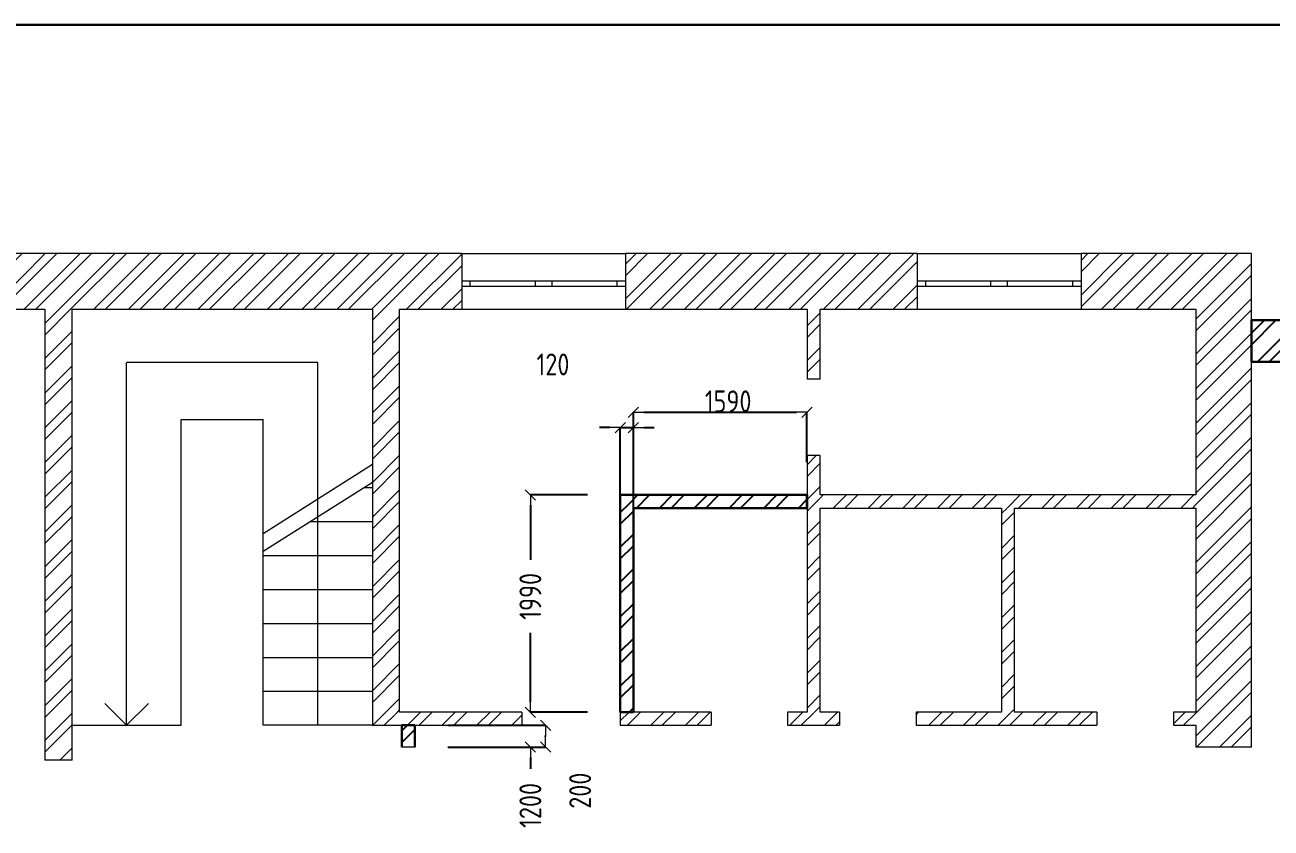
# Model space of a CAD drawing. Header units: millimetres. Extents: x -112594 to 313336, y -1917 to 255843.
# Drawn here: x 141752 to 153163, y 34005 to 41361 of the extents above; entities that cross this region are included whole.
import ezdxf

# ---------------------------------------------------------------- set-up
doc = ezdxf.new("R2010")
doc.units = ezdxf.units.MM
doc.header["$MEASUREMENT"] = 0
doc.set_wipeout_variables(frame=1)
doc.linetypes.add('Wipeout_Contour', pattern=[1000, 0, -1000])
for name, color, linetype, lineweight in [('2D - Общий_Ном._пера__1', 7, 'Continuous', 13), ('Двери ARCHICAD_Ном._пера__1', 7, 'Continuous', 13), ('Конструктив - Стены Несущие_Ном._пера__1', 7, 'Continuous', 13), ('Конструктив - Стены Несущие_Ном._пера__47', 7, 'Continuous', 30), ('Окна ARCHICAD_Ном._пера__1', 7, 'Continuous', 13)]:
    doc.layers.add(name, color=color, linetype=linetype, lineweight=lineweight)
doc.layers.add('Двери ARCHICAD', color=7, linetype='Continuous')
doc.layers.add('Конструктив - Стены Несущие', color=7, linetype='Continuous')
doc.layers.add('Конструктив - Стены Несущие_Ном._пера__63', color=7, linetype='Continuous', lineweight=25, true_color=0xff9955)
doc.styles.add('СГЕНЕРИР_СТИЛЬ_1', font='')
doc.styles.get('СГЕНЕРИР_СТИЛЬ_1').set_extended_font_data('GOST Type AU')
doc.dimstyles.new('СГЕНЕРИР_СТИЛЬ__1', dxfattribs={"dimtxt": 200, "dimasz": 95, "dimexe": 0.18, "dimexo": 300, "dimgap": 0.09, "dimtad": 1, "dimdec": 0, "dimzin": 0, "dimdsep": 46, "dimtxsty": 'СГЕНЕРИР_СТИЛЬ_1', "dimblk": 'ARROWHEAD_6', "dimblk1": 'ARROWHEAD_6', "dimblk2": 'ARROWHEAD_6', "dimcen": 0.09, "dimclrd": 7, "dimclre": 7, "dimclrt": 7, "dimazin": 0, "dimtfac": 1, "dimtdec": 4, "dimtmove": 0, "dimatfit": 3, "dimfxl": 1, "dimtolj": 1, "dimtzin": 0, "dimarcsym": 0})
doc.dimstyles.new('СГЕНЕРИР_СТИЛЬ__2', dxfattribs={"dimtxt": 200, "dimasz": 95, "dimexe": 0.18, "dimexo": 300, "dimgap": 0.09, "dimtad": 1, "dimtih": 1, "dimtoh": 1, "dimdec": 0, "dimzin": 0, "dimdsep": 46, "dimtxsty": 'СГЕНЕРИР_СТИЛЬ_1', "dimblk": 'ARROWHEAD_6', "dimblk1": 'ARROWHEAD_6', "dimblk2": 'ARROWHEAD_6', "dimcen": 0.09, "dimclrd": 7, "dimclre": 7, "dimclrt": 7, "dimazin": 0, "dimtfac": 1, "dimtdec": 4, "dimtmove": 0, "dimatfit": 3, "dimfxl": 1, "dimtolj": 1, "dimtzin": 0, "dimarcsym": 0})
doc.dimstyles.new('СГЕНЕРИР_СТИЛЬ__3', dxfattribs={"dimtxt": 200, "dimasz": 95, "dimexe": 0.18, "dimexo": 300, "dimgap": 0.09, "dimtad": 1, "dimtih": 1, "dimtoh": 1, "dimdec": 0, "dimzin": 0, "dimdsep": 46, "dimtxsty": 'СГЕНЕРИР_СТИЛЬ_1', "dimblk": 'ARROWHEAD_6', "dimblk1": 'ARROWHEAD_6', "dimblk2": 'ARROWHEAD_6', "dimcen": 0.09, "dimclrd": 7, "dimclre": 7, "dimclrt": 7, "dimazin": 0, "dimtfac": 1, "dimtdec": 4, "dimtmove": 2, "dimatfit": 3, "dimfxl": 1, "dimtolj": 1, "dimtzin": 0, "dimarcsym": 0})
doc.dimstyles.new('СГЕНЕРИР_СТИЛЬ__4', dxfattribs={"dimtxt": 200, "dimasz": 95, "dimexe": 0.18, "dimexo": 300, "dimgap": 0.09, "dimtad": 1, "dimdec": 0, "dimzin": 0, "dimdsep": 46, "dimtxsty": 'СГЕНЕРИР_СТИЛЬ_1', "dimblk": 'ARROWHEAD_6', "dimblk1": 'ARROWHEAD_6', "dimblk2": 'ARROWHEAD_6', "dimcen": 0.09, "dimclrd": 7, "dimclre": 7, "dimclrt": 7, "dimazin": 0, "dimtfac": 1, "dimtdec": 4, "dimtmove": 2, "dimatfit": 3, "dimfxl": 1, "dimtolj": 1, "dimtzin": 0, "dimarcsym": 0})
pattern_1 = [(45, (0, 0), (-159.09903, 159.09903), []), (45, (-53.03, 53.03), (-159.09903, 159.09903), [])]

# ---------------------------------------------------------------- blocks, each defined once
blk = doc.blocks.new('Простой Проем Двери_3')
at = {"layer": 'Двери ARCHICAD_Ном._пера__1', "color": 7, "linetype": 'Continuous', "lineweight": 13}
for p, q in [((-600, 0), (-600, 510)), ((600, 0), (600, 510))]:
    blk.add_line(p, q, dxfattribs=at)
blk = doc.blocks.new('Стена_2', base_point=(188173, 26859))
at = {"color": 254, "linetype": 'Wipeout_Contour', "lineweight": 0, "ltscale": 765902.925798}
blk.add_wipeout([(187663, 34549), (188173, 34549), (188173, 39069), (187663, 38559)], dxfattribs=at).dxf.layer = 'Конструктив - Стены Несущие'
at = {"layer": 'Конструктив - Стены Несущие', "linetype": 'Continuous', "lineweight": 0, "true_color": 0x000000}
h = blk.add_hatch(dxfattribs=at)
h.set_pattern_fill('КИРПИЧ_01', color=18, style=0, pattern_type=2)
h.set_pattern_definition(pattern_1)
h.paths.add_polyline_path([(187663, 34549), (188173, 34549), (188173, 39069), (187663, 38559)])
at = {"layer": 'Конструктив - Стены Несущие_Ном._пера__1', "color": 7, "linetype": 'Continuous', "lineweight": 13, "flags": 128}
for points in [[(188173, 34549), (188173, 39069)], [(187663, 38559), (187663, 36859)], [(187663, 36739), (187663, 34869)], [(187663, 34749), (187663, 34549)]]:
    blk.add_lwpolyline(points, dxfattribs=at)
at = {"layer": 'Двери ARCHICAD', "color": 21, "linetype": 'Continuous', "lineweight": 25, "true_color": 0xff9955, "xscale": -1, "zscale": 1000, "rotation": 90}
blk.add_blockref('Простой Проем Двери_3', (188173, 33949), dxfattribs=at)
blk = doc.blocks.new('Двустворчатое Окно 21_2')
at = {"layer": 'Окна ARCHICAD_Ном._пера__1', "color": 7, "linetype": 'Continuous', "lineweight": 13}
for p, q in [((-750, 250), (750, 250)), ((-750, 250), (-750, 0)), ((750, 250), (750, 0)), ((-750, 0), (-675, 0)), ((-750, 0), (-750, -50)), ((-750, 0), (-750, -50)), ((-675, 0), (-675, -50)), ((-675, 0), (-75, 0)), ((-75, -50), (-75, 0)), ((-75, 0), (0, 0)), ((0, 0), (75, 0)), ((75, 0), (75, -50)), ((75, 0), (675, 0)), ((675, -50), (675, 0)), ((675, 0), (750, 0)), ((750, 0), (750, -50)), ((750, 0), (750, -50)), ((-675, -50), (-750, -50)), ((-750, -50), (-750, -260)), ((-75, -50), (-675, -50)), ((0, -50), (-75, -50)), ((75, -50), (0, -50)), ((675, -50), (75, -50)), ((750, -50), (675, -50)), ((750, -50), (750, -260)), ((-750, -260), (750, -260))]:
    blk.add_line(p, q, dxfattribs=at)
blk = doc.blocks.new('Стена_3', base_point=(188173, 39069))
at = {"color": 254, "linetype": 'Wipeout_Contour', "lineweight": 0, "ltscale": 731395.405271}
blk.add_wipeout([(176421, 39069), (176421, 38559), (180941, 38559), (180941, 39069)], dxfattribs=at).dxf.layer = 'Конструктив - Стены Несущие'
at = {"color": 254, "linetype": 'Wipeout_Contour', "lineweight": 0, "ltscale": 751323.841852}
blk.add_wipeout([(182441, 39069), (182441, 38559), (185112, 38559), (185112, 39069)], dxfattribs=at).dxf.layer = 'Конструктив - Стены Несущие'
at = {"color": 254, "linetype": 'Wipeout_Contour', "lineweight": 0, "ltscale": 764981.077919}
blk.add_wipeout([(188173, 39069), (186612, 39069), (186612, 38559), (187663, 38559)], dxfattribs=at).dxf.layer = 'Конструктив - Стены Несущие'
at = {"layer": 'Конструктив - Стены Несущие', "linetype": 'Continuous', "lineweight": 0, "true_color": 0x000000}
h = blk.add_hatch(dxfattribs=at)
h.set_pattern_fill('КИРПИЧ_01', color=18, style=0, pattern_type=2)
h.set_pattern_definition(pattern_1)
h.paths.add_polyline_path([(176421, 39069), (176421, 38559), (180941, 38559), (180941, 39069)])
h = blk.add_hatch(dxfattribs=at)
h.set_pattern_fill('КИРПИЧ_01', color=18, style=0, pattern_type=2)
h.set_pattern_definition(pattern_1)
h.paths.add_polyline_path([(182441, 39069), (182441, 38559), (185112, 38559), (185112, 39069)])
h = blk.add_hatch(dxfattribs=at)
h.set_pattern_fill('КИРПИЧ_01', color=18, style=0, pattern_type=2)
h.set_pattern_definition(pattern_1)
h.paths.add_polyline_path([(188173, 39069), (186612, 39069), (186612, 38559), (187663, 38559)])
at = {"layer": 'Конструктив - Стены Несущие_Ном._пера__1', "color": 7, "linetype": 'Continuous', "lineweight": 13}
for p, q in [((180941, 39069), (180941, 38819)), ((182441, 39069), (182441, 38819)), ((185112, 39069), (185112, 38819)), ((186612, 39069), (186612, 38819)), ((180941, 38819), (180941, 38769)), ((182441, 38819), (182441, 38769)), ((185112, 38819), (185112, 38769)), ((186612, 38819), (186612, 38769)), ((180941, 38769), (180941, 38559)), ((182441, 38769), (182441, 38559)), ((185112, 38769), (185112, 38559)), ((186612, 38769), (186612, 38559))]:
    blk.add_line(p, q, dxfattribs=at)
at = {"layer": 'Конструктив - Стены Несущие_Ном._пера__1', "color": 7, "linetype": 'Continuous', "lineweight": 13, "flags": 128}
for points in [[(180941, 39069), (176421, 39069)], [(185112, 39069), (182441, 39069)], [(188173, 39069), (186612, 39069)], [(176421, 38559), (177123, 38559)], [(177373, 38559), (180123, 38559)], [(180373, 38559), (180941, 38559)], [(182441, 38559), (184103, 38559)], [(184223, 38559), (185112, 38559)], [(186612, 38559), (187663, 38559)]]:
    blk.add_lwpolyline(points, dxfattribs=at)
at = {"layer": 'Окна ARCHICAD_Ном._пера__1', "color": 7, "linetype": 'Continuous', "lineweight": 13, "zscale": 1000}
for p in [(181691, 38819), (185862, 38819)]:
    blk.add_blockref('Двустворчатое Окно 21_2', p, dxfattribs=at)
blk = doc.blocks.new('Простой Проем Двери_6')
at = {"layer": 'Двери ARCHICAD_Ном._пера__1', "color": 7, "linetype": 'Continuous', "lineweight": 13}
for p, q in [((-450, 0), (-450, 120)), ((450, 0), (450, 120))]:
    blk.add_line(p, q, dxfattribs=at)
blk = doc.blocks.new('Простой Проем Двери_7')
at = {"layer": 'Двери ARCHICAD_Ном._пера__1', "color": 7, "linetype": 'Continuous', "lineweight": 13}
for p, q in [((-350, 0), (-350, 120)), ((350, 0), (350, 120))]:
    blk.add_line(p, q, dxfattribs=at)
blk = doc.blocks.new('Стена_7', base_point=(180123, 34749))
at = {"color": 254, "linetype": 'Wipeout_Contour', "lineweight": 0, "ltscale": 736756.706279}
blk.add_wipeout([(180373, 34869), (180123, 34749), (181493, 34749), (181493, 34869)], dxfattribs=at).dxf.layer = 'Конструктив - Стены Несущие'
at = {"color": 254, "linetype": 'Wipeout_Contour', "lineweight": 0, "ltscale": 744370.924943}
blk.add_wipeout([(182393, 34869), (182393, 34749), (183224, 34749), (183224, 34869)], dxfattribs=at).dxf.layer = 'Конструктив - Стены Несущие'
at = {"color": 254, "linetype": 'Wipeout_Contour', "lineweight": 0, "ltscale": 749693.658307}
blk.add_wipeout([(183924, 34869), (183924, 34749), (184402, 34749), (184402, 34869)], dxfattribs=at).dxf.layer = 'Конструктив - Стены Несущие'
at = {"color": 254, "linetype": 'Wipeout_Contour', "lineweight": 0, "ltscale": 756640.36656}
blk.add_wipeout([(185102, 34869), (185102, 34749), (186758, 34749), (186758, 34869)], dxfattribs=at).dxf.layer = 'Конструктив - Стены Несущие'
at = {"color": 254, "linetype": 'Wipeout_Contour', "lineweight": 0, "ltscale": 763052.053288}
blk.add_wipeout([(187458, 34869), (187458, 34749), (187663, 34749), (187663, 34869)], dxfattribs=at).dxf.layer = 'Конструктив - Стены Несущие'
at = {"layer": 'Конструктив - Стены Несущие', "linetype": 'Continuous', "lineweight": 0, "true_color": 0x000000}
h = blk.add_hatch(dxfattribs=at)
h.set_pattern_fill('КИРПИЧ_01', color=18, style=0, pattern_type=2)
h.set_pattern_definition(pattern_1)
h.paths.add_polyline_path([(180373, 34869), (180123, 34749), (181493, 34749), (181493, 34869)])
h = blk.add_hatch(dxfattribs=at)
h.set_pattern_fill('КИРПИЧ_01', color=18, style=0, pattern_type=2)
h.set_pattern_definition(pattern_1)
h.paths.add_polyline_path([(182393, 34869), (182393, 34749), (183224, 34749), (183224, 34869)])
h = blk.add_hatch(dxfattribs=at)
h.set_pattern_fill('КИРПИЧ_01', color=18, style=0, pattern_type=2)
h.set_pattern_definition(pattern_1)
h.paths.add_polyline_path([(183924, 34869), (183924, 34749), (184402, 34749), (184402, 34869)])
h = blk.add_hatch(dxfattribs=at)
h.set_pattern_fill('КИРПИЧ_01', color=18, style=0, pattern_type=2)
h.set_pattern_definition(pattern_1)
h.paths.add_polyline_path([(185102, 34869), (185102, 34749), (186758, 34749), (186758, 34869)])
h = blk.add_hatch(dxfattribs=at)
h.set_pattern_fill('КИРПИЧ_01', color=18, style=0, pattern_type=2)
h.set_pattern_definition(pattern_1)
h.paths.add_polyline_path([(187458, 34869), (187458, 34749), (187663, 34749), (187663, 34869)])
at = {"layer": 'Конструктив - Стены Несущие_Ном._пера__1', "color": 7, "linetype": 'Continuous', "lineweight": 13, "flags": 128}
for points in [[(181493, 34869), (180373, 34869)], [(183224, 34869), (182393, 34869)], [(184103, 34869), (183924, 34869)], [(184402, 34869), (184223, 34869)], [(185883, 34869), (185102, 34869)], [(186758, 34869), (186003, 34869)], [(187663, 34869), (187458, 34869)], [(180123, 34749), (181493, 34749)], [(182393, 34749), (183224, 34749)], [(183924, 34749), (184402, 34749)], [(185102, 34749), (186758, 34749)], [(187458, 34749), (187663, 34749)]]:
    blk.add_lwpolyline(points, dxfattribs=at)
at = {"layer": 'Двери ARCHICAD', "color": 21, "linetype": 'Continuous', "lineweight": 25, "true_color": 0xff9955, "zscale": 1000, "rotation": 180}
for name, p in [('Простой Проем Двери_6', (181943, 34869)), ('Простой Проем Двери_7', (184752, 34869)), ('Простой Проем Двери_7', (187108, 34869))]:
    blk.add_blockref(name, p, dxfattribs=at)
at = {"layer": 'Двери ARCHICAD', "color": 21, "linetype": 'Continuous', "lineweight": 25, "true_color": 0xff9955, "xscale": -1, "zscale": 1000, "rotation": 180}
blk.add_blockref('Простой Проем Двери_7', (183574, 34869), dxfattribs=at)
blk = doc.blocks.new('Простой Проем Двери_9')
at = {"layer": 'Двери ARCHICAD_Ном._пера__1', "color": 7, "linetype": 'Continuous', "lineweight": 13}
for p, q in [((-450, 0), (-450, 250)), ((450, 0), (450, 250))]:
    blk.add_line(p, q, dxfattribs=at)
blk = doc.blocks.new('Стена_13', base_point=(177123, 39069))
at = {"color": 254, "linetype": 'Wipeout_Contour', "lineweight": 0, "ltscale": 723907.320211}
blk.add_wipeout([(177373, 38559), (177123, 38559), (177123, 34429), (177373, 34429)], dxfattribs=at).dxf.layer = 'Конструктив - Стены Несущие'
at = {"color": 254, "linetype": 'Wipeout_Contour', "lineweight": 0, "ltscale": 721423.451879}
blk.add_wipeout([(177373, 33529), (177123, 33529), (177123, 33149), (177373, 33149)], dxfattribs=at).dxf.layer = 'Конструктив - Стены Несущие'
at = {"layer": 'Конструктив - Стены Несущие', "linetype": 'Continuous', "lineweight": 0, "true_color": 0x000000}
h = blk.add_hatch(dxfattribs=at)
h.set_pattern_fill('КИРПИЧ_01', color=18, style=0, pattern_type=2)
h.set_pattern_definition(pattern_1)
h.paths.add_polyline_path([(177373, 38559), (177123, 38559), (177123, 34429), (177373, 34429)])
h = blk.add_hatch(dxfattribs=at)
h.set_pattern_fill('КИРПИЧ_01', color=18, style=0, pattern_type=2)
h.set_pattern_definition(pattern_1)
h.paths.add_polyline_path([(177373, 33529), (177123, 33529), (177123, 33149), (177373, 33149)])
at = {"layer": 'Конструктив - Стены Несущие_Ном._пера__1', "color": 7, "linetype": 'Continuous', "lineweight": 13, "flags": 128}
for points in [[(177123, 38559), (177123, 34429)], [(177373, 34429), (177373, 38559)], [(177123, 33529), (177123, 33149)], [(177373, 33149), (177373, 33529)]]:
    blk.add_lwpolyline(points, dxfattribs=at)
at = {"layer": 'Двери ARCHICAD', "color": 21, "linetype": 'Continuous', "lineweight": 25, "true_color": 0xff9955, "xscale": -1, "zscale": 1000, "rotation": 90}
blk.add_blockref('Простой Проем Двери_9', (177373, 33979), dxfattribs=at)
blk = doc.blocks.new('Стена_14', base_point=(180123, 39069))
at = {"color": 254, "linetype": 'Wipeout_Contour', "lineweight": 0, "ltscale": 735807.461259}
blk.add_wipeout([(180123, 38559), (180123, 34749), (180373, 34869), (180373, 38559)], dxfattribs=at).dxf.layer = 'Конструктив - Стены Несущие'
at = {"layer": 'Конструктив - Стены Несущие', "linetype": 'Continuous', "lineweight": 0, "true_color": 0x000000}
h = blk.add_hatch(dxfattribs=at)
h.set_pattern_fill('КИРПИЧ_01', color=18, style=0, pattern_type=2)
h.set_pattern_definition(pattern_1)
h.paths.add_polyline_path([(180123, 38559), (180123, 34749), (180373, 34869), (180373, 38559)])
at = {"layer": 'Конструктив - Стены Несущие_Ном._пера__1', "color": 7, "linetype": 'Continuous', "lineweight": 13, "flags": 128}
for points in [[(180123, 38559), (180123, 34749)], [(180373, 34869), (180373, 38559)]]:
    blk.add_lwpolyline(points, dxfattribs=at)
blk = doc.blocks.new('Стена_15', base_point=(184103, 39069))
at = {"color": 254, "linetype": 'Wipeout_Contour', "lineweight": 0, "ltscale": 752363.532382}
blk.add_wipeout([(184223, 38559), (184103, 38559), (184103, 37919), (184223, 37919)], dxfattribs=at).dxf.layer = 'Конструктив - Стены Несущие'
at = {"color": 254, "linetype": 'Wipeout_Contour', "lineweight": 0, "ltscale": 750640.927556}
blk.add_wipeout([(184223, 37219), (184103, 37219), (184103, 34869), (184223, 34869)], dxfattribs=at).dxf.layer = 'Конструктив - Стены Несущие'
at = {"layer": 'Конструктив - Стены Несущие', "linetype": 'Continuous', "lineweight": 0, "true_color": 0x000000}
h = blk.add_hatch(dxfattribs=at)
h.set_pattern_fill('КИРПИЧ_01', color=18, style=0, pattern_type=2)
h.set_pattern_definition(pattern_1)
h.paths.add_polyline_path([(184223, 38559), (184103, 38559), (184103, 37919), (184223, 37919)])
h = blk.add_hatch(dxfattribs=at)
h.set_pattern_fill('КИРПИЧ_01', color=18, style=0, pattern_type=2)
h.set_pattern_definition(pattern_1)
h.paths.add_polyline_path([(184223, 37219), (184103, 37219), (184103, 34869), (184223, 34869)])
at = {"layer": 'Конструктив - Стены Несущие_Ном._пера__1', "color": 7, "linetype": 'Continuous', "lineweight": 13, "flags": 128}
for points in [[(184103, 38559), (184103, 37919)], [(184223, 37919), (184223, 38559)], [(184103, 37219), (184103, 34869)], [(184223, 36859), (184223, 37219)], [(184223, 34869), (184223, 36739)]]:
    blk.add_lwpolyline(points, dxfattribs=at)
at = {"layer": 'Двери ARCHICAD', "color": 21, "linetype": 'Continuous', "lineweight": 25, "true_color": 0xff9955, "xscale": -1, "zscale": 1000, "rotation": 90}
blk.add_blockref('Простой Проем Двери_7', (184223, 37569), dxfattribs=at)
blk = doc.blocks.new('Стена_16', base_point=(188173, 36859))
at = {"color": 254, "linetype": 'Wipeout_Contour', "lineweight": 0, "ltscale": 758197.136784}
blk.add_wipeout([(187663, 36859), (184223, 36859), (184223, 36739), (187663, 36739)], dxfattribs=at).dxf.layer = 'Конструктив - Стены Несущие'
at = {"layer": 'Конструктив - Стены Несущие', "linetype": 'Continuous', "lineweight": 0, "true_color": 0x000000}
h = blk.add_hatch(dxfattribs=at)
h.set_pattern_fill('КИРПИЧ_01', color=18, style=0, pattern_type=2)
h.set_pattern_definition(pattern_1)
h.paths.add_polyline_path([(187663, 36859), (184223, 36859), (184223, 36739), (187663, 36739)])
at = {"layer": 'Конструктив - Стены Несущие_Ном._пера__1', "color": 7, "linetype": 'Continuous', "lineweight": 13, "flags": 128}
for points in [[(187663, 36859), (184223, 36859)], [(184223, 36739), (185883, 36739)], [(186003, 36739), (187663, 36739)]]:
    blk.add_lwpolyline(points, dxfattribs=at)
blk = doc.blocks.new('Стена_17', base_point=(185943, 36859))
at = {"color": 254, "linetype": 'Wipeout_Contour', "lineweight": 0, "ltscale": 757442.226592}
blk.add_wipeout([(185883, 36739), (185883, 34869), (186003, 34869), (186003, 36739)], dxfattribs=at).dxf.layer = 'Конструктив - Стены Несущие'
at = {"layer": 'Конструктив - Стены Несущие', "linetype": 'Continuous', "lineweight": 0, "true_color": 0x000000}
h = blk.add_hatch(dxfattribs=at)
h.set_pattern_fill('КИРПИЧ_01', color=18, style=0, pattern_type=2)
h.set_pattern_definition(pattern_1)
h.paths.add_polyline_path([(185883, 36739), (185883, 34869), (186003, 34869), (186003, 36739)])
at = {"layer": 'Конструктив - Стены Несущие_Ном._пера__1', "color": 7, "linetype": 'Continuous', "lineweight": 13, "flags": 128}
for points in [[(185883, 36739), (185883, 34869)], [(186003, 34869), (186003, 36739)]]:
    blk.add_lwpolyline(points, dxfattribs=at)
blk = doc.blocks.new('Простой Проем Двери_10')
at = {"layer": 'Двери ARCHICAD_Ном._пера__1', "color": 7, "linetype": 'Continuous', "lineweight": 13}
for p, q in [((-600, 0), (-600, -120)), ((600, 0), (600, -120))]:
    blk.add_line(p, q, dxfattribs=at)
blk = doc.blocks.new('Стена_20', base_point=(180513, 33149))
at = {"color": 254, "linetype": 'Wipeout_Contour', "lineweight": 0, "ltscale": 734996.102923}
blk.add_wipeout([(180393, 34549), (180513, 34549), (180513, 34749), (180393, 34749)], dxfattribs=at).dxf.layer = 'Конструктив - Стены Несущие'
at = {"color": 254, "linetype": 'Wipeout_Contour', "lineweight": 0, "ltscale": 733960.747203}
blk.add_wipeout([(180393, 33149), (180513, 33149), (180513, 33349), (180393, 33349)], dxfattribs=at).dxf.layer = 'Конструктив - Стены Несущие'
at = {"layer": 'Конструктив - Стены Несущие_Ном._пера__63', "linetype": 'Continuous', "lineweight": 25, "true_color": 0xff9955}
h = blk.add_hatch(dxfattribs=at)
h.set_pattern_fill('КИРПИЧ_01', color=21, style=0, pattern_type=2)
h.set_pattern_definition(pattern_1)
h.paths.add_polyline_path([(180393, 34549), (180513, 34549), (180513, 34749), (180393, 34749)])
h = blk.add_hatch(dxfattribs=at)
h.set_pattern_fill('КИРПИЧ_01', color=21, style=0, pattern_type=2)
h.set_pattern_definition(pattern_1)
h.paths.add_polyline_path([(180393, 33149), (180513, 33149), (180513, 33349), (180393, 33349)])
at = {"layer": 'Конструктив - Стены Несущие_Ном._пера__47', "color": 7, "linetype": 'Continuous', "lineweight": 30, "flags": 128}
for points in [[(180513, 34749), (180393, 34749)], [(180393, 34749), (180393, 34549)], [(180513, 34549), (180513, 34749)], [(180393, 33349), (180393, 33149)], [(180513, 33149), (180513, 33349)], [(180393, 33149), (180513, 33149)]]:
    blk.add_lwpolyline(points, dxfattribs=at)
at = {"layer": 'Двери ARCHICAD_Ном._пера__1', "color": 7, "linetype": 'Continuous', "lineweight": 13, "xscale": -1, "zscale": 1000, "rotation": 270}
blk.add_blockref('Простой Проем Двери_10', (180513, 33949), dxfattribs=at)
blk = doc.blocks.new('Стена_27', base_point=(188173, 38459))
at = {"color": 254, "linetype": 'Wipeout_Contour', "lineweight": 0, "ltscale": 775353.077125}
blk.add_wipeout([(188173, 38079), (191683, 38079), (192063, 38459), (188173, 38459)], dxfattribs=at).dxf.layer = 'Конструктив - Стены Несущие'
at = {"layer": 'Конструктив - Стены Несущие_Ном._пера__63', "linetype": 'Continuous', "lineweight": 25, "true_color": 0xff9955}
h = blk.add_hatch(dxfattribs=at)
h.set_pattern_fill('КИРПИЧ_01', color=21, style=0, pattern_type=2)
h.set_pattern_definition(pattern_1)
h.paths.add_polyline_path([(188173, 38079), (191683, 38079), (192063, 38459), (188173, 38459)])
at = {"layer": 'Конструктив - Стены Несущие_Ном._пера__47', "color": 7, "linetype": 'Continuous', "lineweight": 30, "flags": 128}
for points in [[(192063, 38459), (188173, 38459)], [(188173, 38459), (188173, 38079)], [(188173, 38079), (191683, 38079)]]:
    blk.add_lwpolyline(points, dxfattribs=at)
blk = doc.blocks.new('Стена_34', base_point=(182393, 34749))
at = {"color": 254, "linetype": 'Wipeout_Contour', "lineweight": 0, "ltscale": 743762.441737}
blk.add_wipeout([(182513, 34869), (182513, 36739), (182393, 36859), (182393, 34869)], dxfattribs=at).dxf.layer = 'Конструктив - Стены Несущие'
at = {"layer": 'Конструктив - Стены Несущие_Ном._пера__63', "linetype": 'Continuous', "lineweight": 25, "true_color": 0xff9955}
h = blk.add_hatch(dxfattribs=at)
h.set_pattern_fill('КИРПИЧ_01', color=21, style=0, pattern_type=2)
h.set_pattern_definition(pattern_1)
h.paths.add_polyline_path([(182513, 34869), (182513, 36739), (182393, 36859), (182393, 34869)])
at = {"layer": 'Конструктив - Стены Несущие_Ном._пера__47', "color": 7, "linetype": 'Continuous', "lineweight": 30, "flags": 128}
for points in [[(182393, 36859), (182393, 34869)], [(182513, 34869), (182513, 36739)], [(182393, 34869), (182513, 34869)]]:
    blk.add_lwpolyline(points, dxfattribs=at)
blk = doc.blocks.new('Стена_35', base_point=(182393, 36739))
at = {"color": 254, "linetype": 'Wipeout_Contour', "lineweight": 0, "ltscale": 747741.785722}
blk.add_wipeout([(182513, 36739), (184103, 36739), (184103, 36859), (182393, 36859)], dxfattribs=at).dxf.layer = 'Конструктив - Стены Несущие'
at = {"layer": 'Конструктив - Стены Несущие_Ном._пера__63', "linetype": 'Continuous', "lineweight": 25, "true_color": 0xff9955}
h = blk.add_hatch(dxfattribs=at)
h.set_pattern_fill('КИРПИЧ_01', color=21, style=0, pattern_type=2)
h.set_pattern_definition(pattern_1)
h.paths.add_polyline_path([(182513, 36739), (184103, 36739), (184103, 36859), (182393, 36859)])
at = {"layer": 'Конструктив - Стены Несущие_Ном._пера__47', "color": 7, "linetype": 'Continuous', "lineweight": 30, "flags": 128}
for points in [[(184103, 36859), (182393, 36859)], [(184103, 36739), (184103, 36859)], [(182513, 36739), (184103, 36739)]]:
    blk.add_lwpolyline(points, dxfattribs=at)
blk = doc.blocks.new('Линия_1', base_point=(177873, 34749))
at = {"layer": '2D - Общий_Ном._пера__1', "color": 7, "linetype": 'Continuous', "lineweight": 13}
for q in [(177873, 38070), (177673, 34949), (178073, 34949)]:
    blk.add_line((177873, 34749), q, dxfattribs=at)
blk = doc.blocks.new('ARROWHEAD_6')
at = {"color": 0, "linetype": 'Continuous', "lineweight": 0}
for p, q in [((0, 0), (-1, 0)), ((-0.5, -0.5), (0.5, 0.5))]:
    blk.add_line(p, q, dxfattribs=at)
blk = doc.blocks.new('*D206')
at = {"color": 7, "linetype": 'Continuous', "lineweight": -2, "transparency": 16777216}
for p, q in [((145623, 34746), (146380, 34746)), ((146380, 34651), (146380, 34546)), ((146380, 33641), (146380, 33879)), ((145623, 33546), (146380, 33546))]:
    blk.add_line(p, q, dxfattribs=at)
at = {"color": 7, "linetype": 'Continuous', "lineweight": -2, "transparency": 16777216, "xscale": 95, "yscale": 95, "zscale": 95}
for p, rotation in [((146380, 34746), 90), ((146380, 33546), 270)]:
    blk.add_blockref('ARROWHEAD_6', p, dxfattribs=dict(at, rotation=rotation))
at = {"color": 7, "linetype": 'Continuous', "lineweight": 13, "transparency": 16777216, "insert": (146380, 34212), "char_height": 200, "attachment_point": 5, "rotation": 90, "style": 'СГЕНЕРИР_СТИЛЬ_1'}
blk.add_mtext('\\A1;1200', dxfattribs=at)
blk = doc.blocks.new('*D207')
at = {"color": 7, "linetype": 'Continuous', "lineweight": -2, "transparency": 16777216}
for p, q in [((145623, 34946), (146520, 34946)), ((146520, 34841), (146520, 34851)), ((145623, 34746), (146520, 34746))]:
    blk.add_line(p, q, dxfattribs=at)
at = {"color": 7, "linetype": 'Continuous', "lineweight": -2, "transparency": 16777216, "xscale": 95, "yscale": 95, "zscale": 95}
for p, rotation in [((146520, 34946), 90), ((146520, 34746), 270)]:
    blk.add_blockref('ARROWHEAD_6', p, dxfattribs=dict(at, rotation=rotation))
at = {"color": 7, "linetype": 'Continuous', "lineweight": 13, "transparency": 16777216, "insert": (146836, 34347), "char_height": 200, "attachment_point": 5, "rotation": 90, "style": 'СГЕНЕРИР_СТИЛЬ_1'}
blk.add_mtext('\\A1;200', dxfattribs=at)
blk = doc.blocks.new('*D221')
at = {"color": 7, "linetype": 'Continuous', "lineweight": -2, "transparency": 16777216}
for p, q in [((147108, 37673), (147013, 37673)), ((147203, 36241), (147203, 37673)), ((147203, 37673), (147323, 37673)), ((147323, 36241), (147323, 37673)), ((147418, 37673), (147513, 37673))]:
    blk.add_line(p, q, dxfattribs=at)
at = {"color": 7, "linetype": 'Continuous', "lineweight": -2, "transparency": 16777216, "xscale": 95, "yscale": 95, "zscale": 95}
blk.add_blockref('ARROWHEAD_6', (147203, 37673), dxfattribs=at)
at = {"color": 7, "linetype": 'Continuous', "lineweight": -2, "transparency": 16777216, "xscale": 95, "yscale": 95, "zscale": 95, "rotation": 180}
blk.add_blockref('ARROWHEAD_6', (147323, 37673), dxfattribs=at)
at = {"color": 7, "linetype": 'Continuous', "lineweight": 13, "transparency": 16777216, "insert": (146587, 38251), "char_height": 200, "attachment_point": 5, "style": 'СГЕНЕРИР_СТИЛЬ_1'}
blk.add_mtext('\\A1;120', dxfattribs=at)
blk = doc.blocks.new('*D222')
at = {"color": 7, "linetype": 'Continuous', "lineweight": -2, "transparency": 16777216}
for p, q in [((147323, 36241), (147323, 37813)), ((147418, 37813), (148818, 37813)), ((148913, 37356), (148913, 37813))]:
    blk.add_line(p, q, dxfattribs=at)
at = {"color": 7, "linetype": 'Continuous', "lineweight": -2, "transparency": 16777216, "xscale": 95, "yscale": 95, "zscale": 95, "rotation": 180}
blk.add_blockref('ARROWHEAD_6', (147323, 37813), dxfattribs=at)
at = {"color": 7, "linetype": 'Continuous', "lineweight": -2, "transparency": 16777216, "xscale": 95, "yscale": 95, "zscale": 95}
blk.add_blockref('ARROWHEAD_6', (148913, 37813), dxfattribs=at)
at = {"color": 7, "linetype": 'Continuous', "lineweight": 13, "transparency": 16777216, "insert": (148191, 37913), "char_height": 200, "attachment_point": 5, "style": 'СГЕНЕРИР_СТИЛЬ_1'}
blk.add_mtext('\\A1;1590', dxfattribs=at)
blk = doc.blocks.new('*D223')
at = {"color": 7, "linetype": 'Continuous', "lineweight": -2, "transparency": 16777216}
for p, q in [((146903, 37056), (146380, 37056)), ((146380, 36961), (146380, 36461)), ((146380, 35161), (146380, 35794)), ((146903, 35066), (146380, 35066))]:
    blk.add_line(p, q, dxfattribs=at)
at = {"color": 7, "linetype": 'Continuous', "lineweight": -2, "transparency": 16777216, "xscale": 95, "yscale": 95, "zscale": 95}
for p, rotation in [((146380, 37056), 90), ((146380, 35066), 270)]:
    blk.add_blockref('ARROWHEAD_6', p, dxfattribs=dict(at, rotation=rotation))
at = {"color": 7, "linetype": 'Continuous', "lineweight": 13, "transparency": 16777216, "insert": (146380, 36127), "char_height": 200, "attachment_point": 5, "rotation": 90, "style": 'СГЕНЕРИР_СТИЛЬ_1'}
blk.add_mtext('\\A1;1990', dxfattribs=at)

msp = doc.modelspace()

# ---------------------------------------------------------------- linework, layer by layer
at = {"color": 7, "linetype": 'Continuous', "lineweight": 30}
msp.add_line((132503.65633, 41360.54993), (159703.65633, 41360.54993), dxfattribs=at)
at = {"color": 7, "linetype": 'Continuous', "lineweight": 13}
for p, q in [((144433.17367, 38267.23408), (142683.17367, 38267.23408)), ((144433.17367, 34946.06624), (144433.17367, 38267.23408)), ((143183.17367, 34946.06624), (143183.17367, 37746.06624)), ((143183.17367, 37746.06624), (143933.17367, 37746.06624)), ((143933.17367, 34946.06624), (143933.17367, 37746.06624))]:
    msp.add_line(p, q, dxfattribs=at)

# ---------------------------------------------------------------- block references
at = {"color": 7, "lineweight": 13}
msp.add_blockref('Стена_2', (152983.17367, 27056.06624), dxfattribs=at)
at = {"color": 7, "linetype": 'Continuous', "lineweight": 13}
msp.add_blockref('Линия_1', (142683.17367, 34946.06624), dxfattribs=at)

# ---------------------------------------------------------------- next in the draw order: block references
at = {"color": 7, "lineweight": 13}
for name, p in [('Стена_3', (152983.17367, 39266.06624)), ('Стена_7', (144933.17367, 34946.06624))]:
    msp.add_blockref(name, p, dxfattribs=at)
at = {"color": 7, "lineweight": 30}
msp.add_blockref('Стена_27', (152983.17367, 38656.06624), dxfattribs=at)

# ---------------------------------------------------------------- next in the draw order: block references
at = {"color": 7, "lineweight": 13}
for name, p in [('Стена_13', (141933.17367, 39266.06624)), ('Стена_14', (144933.17367, 39266.06624)), ('Стена_15', (148913.17367, 39266.06624))]:
    msp.add_blockref(name, p, dxfattribs=at)
at = {"color": 7, "lineweight": 30}
msp.add_blockref('Стена_34', (147203.13529, 34946.06624), dxfattribs=at)

# ---------------------------------------------------------------- next in the draw order: linework, layer by layer
at = {"color": 7, "linetype": 'Continuous', "lineweight": 13}
for p, q in [((144933.17367, 37332.99861), (143933.17367, 36700.43484)), ((144933.17367, 37169.75635), (143933.17367, 36537.19258)), ((144860.59233, 37123.84402), (144933.17367, 37123.84402)), ((144368.76664, 36812.73291), (144933.17367, 36812.73291)), ((143933.17367, 36501.6218), (144933.17367, 36501.6218)), ((143933.17367, 36190.51068), (144933.17367, 36190.51068)), ((143933.17367, 35879.39957), (144933.17367, 35879.39957)), ((143933.17367, 35568.28846), (144933.17367, 35568.28846)), ((143933.17367, 35257.17735), (144933.17367, 35257.17735)), ((142183.17367, 34946.06624), (143183.17367, 34946.06624)), ((144933.17367, 34946.06624), (143933.17367, 34946.06624))]:
    msp.add_line(p, q, dxfattribs=at)

# ---------------------------------------------------------------- next in the draw order: block references
at = {"color": 7, "lineweight": 30}
for name, p in [('Стена_35', (147203.13529, 36936.06624)), ('Стена_20', (145323.17367, 33346.06624))]:
    msp.add_blockref(name, p, dxfattribs=at)
at = {"color": 7, "lineweight": 13}
msp.add_blockref('Стена_16', (152983.17367, 37056.06624), dxfattribs=at)

# ---------------------------------------------------------------- next in the draw order: block references
msp.add_blockref('Стена_17', (150753.17367, 37056.06624), dxfattribs=at)

# ---------------------------------------------------------------- next in the draw order: dimensions: what is measured, and where the dimension line sits
at = {"color": 7, "linetype": 'Continuous', "lineweight": 13}
for base, p1, p2, dimstyle, picture, middle in [((147323.13529, 37673.01677), (147203.13529, 35941.06624), (147323.13529, 35941.06624), 'СГЕНЕРИР_СТИЛЬ__3', '*D221', (146587.0846, 38251.32536)), ((148913.17367, 37813.01677), (147323.13529, 35941.06624), (148913.17367, 37056.06624), 'СГЕНЕРИР_СТИЛЬ__2', '*D222', (148191.13846, 37813.01677))]:
    dim = msp.add_linear_dim(base=base, p1=p1, p2=p2, dimstyle=dimstyle, dxfattribs=at)
    dim.commit()
    dim.dimension.update_dxf_attribs({"geometry": picture, "text_midpoint": middle, "dimtype": 160})
for base, p1, p2, dimstyle, picture, middle in [((146380.21262, 37056.06624), (147203.13529, 35066.06624), (147203.13529, 37056.06624), 'СГЕНЕРИР_СТИЛЬ__1', '*D223', (146380.21262, 36127.26223)), ((146520.21262, 34946.06624), (145323.17367, 34746.06624), (145323.17367, 34946.06624), 'СГЕНЕРИР_СТИЛЬ__4', '*D207', (146835.64266, 34347.17831)), ((146380.21262, 34746.06624), (145323.17367, 33546.06624), (145323.17367, 34746.06624), 'СГЕНЕРИР_СТИЛЬ__1', '*D206', (146380.21262, 34212.26223))]:
    dim = msp.add_linear_dim(base=base, p1=p1, p2=p2, angle=90, dimstyle=dimstyle, dxfattribs=at)
    dim.commit()
    dim.dimension.update_dxf_attribs({"geometry": picture, "text_midpoint": middle, "dimtype": 160, "text_rotation": 90})

doc.saveas('drawing.dxf')
